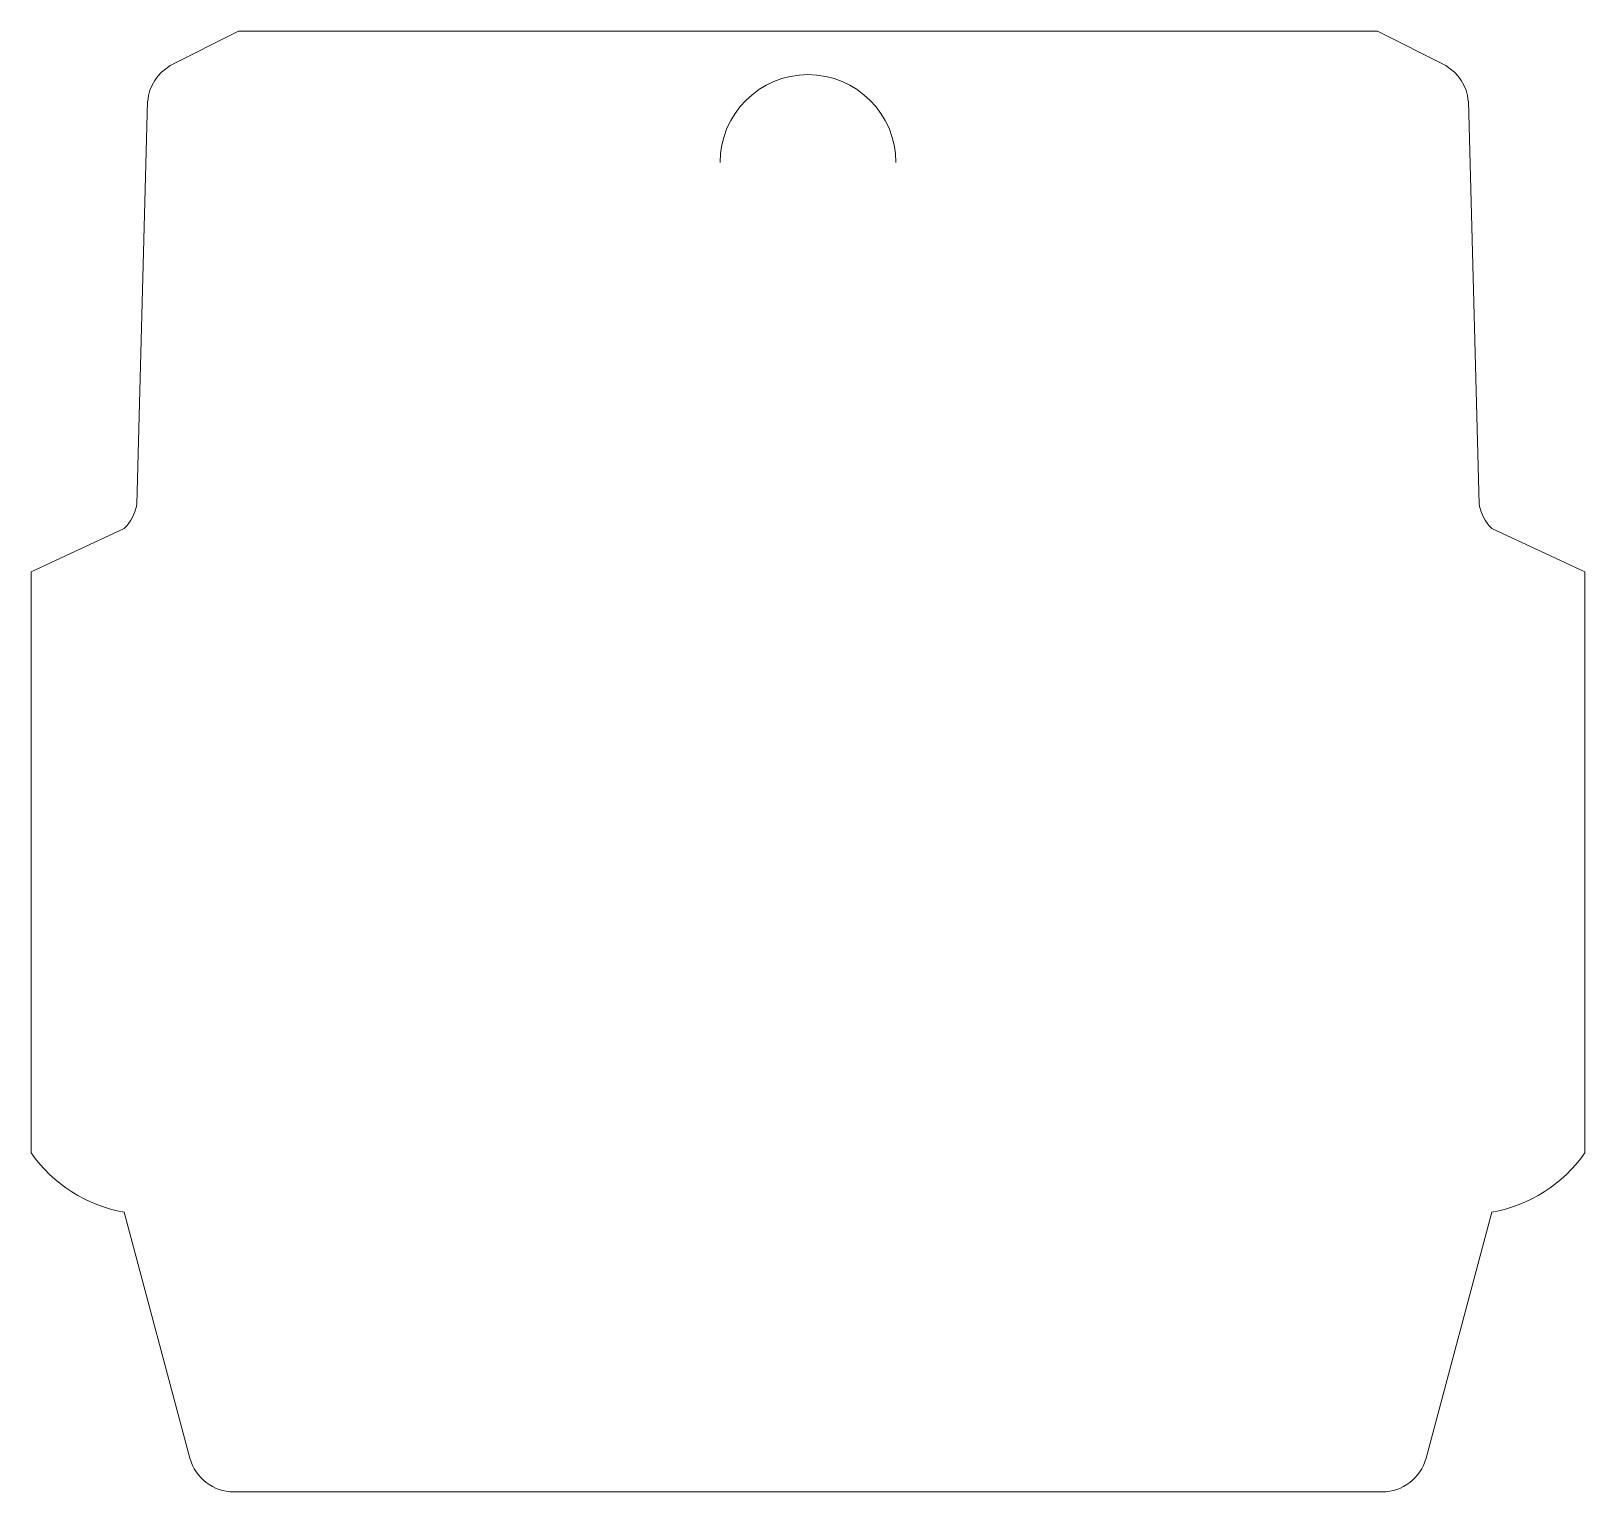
# Model space of a CAD drawing. Header units: centimetres. Extents: x -9.4 to 9.4, y -8.8 to 8.8.
import ezdxf

# ---------------------------------------------------------------- set-up
doc = ezdxf.new("R2010")
doc.units = ezdxf.units.CM
doc.header["$MEASUREMENT"] = 0
doc.layers.add('Camada 1', color=7, linetype='Continuous')

msp = doc.modelspace()

# ---------------------------------------------------------------- linework, layer by layer
at = {"layer": 'Camada 1', "lineweight": 13}
for points in [[(-7.69467, 8.39561), (-7.69467, 8.39561), (-6.87152, 8.81252), (-6.87152, 8.81252)], [(6.87009, 8.81252), (6.87009, 8.81252), (-6.87012, 8.81252), (-6.87012, 8.81252)], [(7.69464, 8.39561), (7.69464, 8.39561), (6.87155, 8.81252), (6.87155, 8.81252)], [(-7.96734, 7.96834), (-7.95181, 8.14654), (-7.85016, 8.30613), (-7.69516, 8.39562)], [(7.96735, 7.96834), (7.95179, 8.14654), (7.85014, 8.30613), (7.69517, 8.39562)], [(-8.09765, 3.10516), (-8.09765, 3.10516), (-7.96983, 7.96834), (-7.96983, 7.96834)], [(8.09763, 3.10516), (8.09763, 3.10516), (7.96983, 7.96834), (7.96983, 7.96834)], [(-8.09765, 3.10516), (-8.11712, 2.99438), (-8.17049, 2.89199), (-8.25, 2.81248)], [(8.09763, 3.10516), (8.11716, 2.99438), (8.1705, 2.89199), (8.25003, 2.81248)], [(-9.37501, 2.28749), (-9.37501, 2.28749), (-8.25, 2.81251), (-8.25, 2.81251)], [(9.37501, 2.28749), (9.37501, 2.28749), (8.25003, 2.81251), (8.25003, 2.81251)], [(-9.37501, -4.72066), (-9.37501, -4.72066), (-9.37501, 2.28749), (-9.37501, 2.28749)], [(9.37501, -4.72066), (9.37501, -4.72066), (9.37501, 2.28749), (9.37501, 2.28749)], [(-9.37498, -4.72066), (-9.11011, -5.0992), (-8.70503, -5.35727), (-8.24997, -5.43752)], [(9.37495, -4.72066), (9.1101, -5.0992), (8.70502, -5.35727), (8.24994, -5.43752)], [(-8.25, -5.43746), (-8.25, -5.43746), (-7.45818, -8.40686), (-7.45818, -8.40686)], [(8.25003, -5.43746), (8.25003, -5.43746), (7.45818, -8.40686), (7.45818, -8.40686)], [(-7.45784, -8.40591), (-7.39363, -8.6457), (-7.17622, -8.8125), (-6.92799, -8.8125)], [(7.45781, -8.40591), (7.39357, -8.6457), (7.17616, -8.8125), (6.92793, -8.8125)], [(6.92642, -8.81252), (6.92642, -8.81252), (-6.92645, -8.81252), (-6.92645, -8.81252)]]:
    msp.add_open_spline(points, degree=3, dxfattribs=at)
msp.add_open_spline([(-1.06095, 7.2266), (-1.06095, 7.81244), (-0.58584, 8.28753), (-0.00002, 8.28753), (-0.00002, 8.28753), (0.58582, 8.28753), (1.06093, 7.81244), (1.06093, 7.2266)], degree=3, knots=[0, 0, 0, 0, 0.33333333, 0.33333333, 0.33333333, 0.33333333, 1, 1, 1, 1], dxfattribs=at)

doc.saveas('drawing.dxf')
